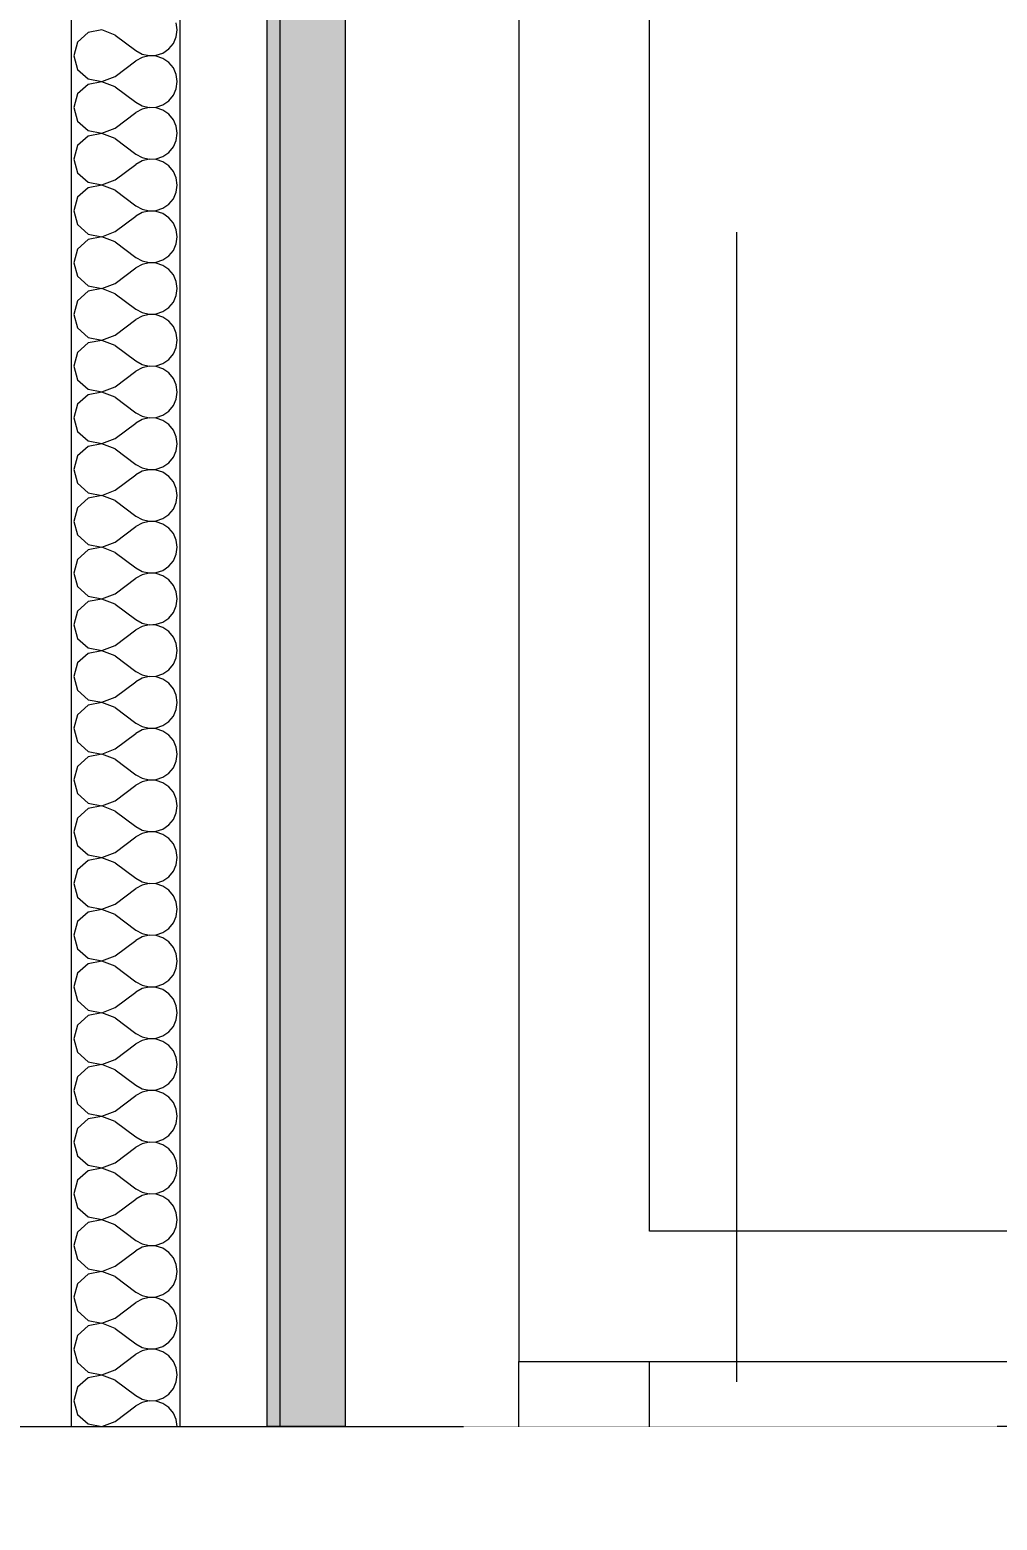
# Model space of a CAD drawing. Header units: millimetres. Extents: x -48147 to 1414029, y -496296 to 18123.
# Drawn here: x 1379545 to 1379767.5, y -482758.3 to -482415.3 of the extents above; entities that cross this region are included whole.
import ezdxf
from ezdxf.enums import TextEntityAlignment as Align

# ---------------------------------------------------------------- set-up
doc = ezdxf.new("R2010")
doc.units = ezdxf.units.MM
doc.header["$MEASUREMENT"] = 0
for name, pattern in [('Dashed', [2822.222233, 1411.111116, -1411.111116]), ('Double Dashed', [546.805537, 264.583325, -105.833328, 70.555556, -105.833328]), ('Wipeout_Contour', [1000, 0, -1000])]:
    doc.linetypes.add(name, pattern=pattern)
for name, color, linetype, lineweight, true_color in [('0_Pen_No__105', 7, 'Continuous', 15, 0xa6a6a6), ('New_A-15-MG_Structural_Grid_Phase_2_Pen_No__222', 7, 'Continuous', 13, 0x65af33), ('New_A-25-M_Wall_Int_Pen_No__107', 7, 'Continuous', 15, 0xa6a6a6), ('New_A-35-M_FFE_Fixed_Pen_No__64', 7, 'Continuous', 20, 0x606060)]:
    doc.layers.add(name, color=color, linetype=linetype, lineweight=lineweight, true_color=true_color)
for name, color, linetype in [('New_A-15-MG_Structural_Grid_Phase_2', 7, 'Continuous'), ('New_A-20-M_Floor_Slab', 7, 'Continuous'), ('New_A-25-M_Wall_Int', 7, 'Continuous'), ('New_A-35-M_FFE_Fixed', 7, 'Continuous'), ('New_A-95-D_1_20', 7, 'Continuous')]:
    doc.layers.add(name, color=color, linetype=linetype)
for name, color, linetype, lineweight in [('New_A-20-M_Floor_Slab_Pen_No__4', 7, 'Continuous', 20), ('New_A-25-M_Wall_Int_Pen_No__1', 7, 'Continuous', 13), ('New_A-95-D_1_20_Pen_No__1', 7, 'Continuous', 13)]:
    doc.layers.add(name, color=color, linetype=linetype, lineweight=lineweight)
doc.styles.add('GENERATED_STYLE_1', font='')
doc.styles.add('GENERATED_STYLE_2', font='')
doc.styles.get('GENERATED_STYLE_1').set_extended_font_data('Arial')
doc.styles.get('GENERATED_STYLE_2').set_extended_font_data('Swis721 BT')
doc.dimstyles.new('GENERATED_STYLE__3', dxfattribs={"dimtxt": 125, "dimasz": 47.5, "dimexe": 0.18, "dimexo": 50, "dimgap": 0.09, "dimtad": 1, "dimdec": 0, "dimzin": 0, "dimdsep": 46, "dimtxsty": 'GENERATED_STYLE_1', "dimblk": 'ARROWHEAD_2', "dimblk1": 'ARROWHEAD_2', "dimblk2": 'ARROWHEAD_2', "dimcen": 0.09, "dimclrd": 7, "dimclre": 7, "dimclrt": 7, "dimadec": 0, "dimazin": 0, "dimtfac": 1, "dimtdec": 4, "dimtmove": 2, "dimatfit": 3, "dimfxl": 1, "dimtolj": 1, "dimtzin": 0, "dimarcsym": 0})
doc.dimstyles.new('GENERATED_STYLE__4', dxfattribs={"dimtxt": 125, "dimasz": 47.5, "dimexe": 0.18, "dimexo": 50, "dimgap": 0.09, "dimtad": 1, "dimdec": 0, "dimzin": 0, "dimdsep": 46, "dimtxsty": 'GENERATED_STYLE_1', "dimblk": 'ARROWHEAD_2', "dimblk1": 'ARROWHEAD_2', "dimblk2": 'ARROWHEAD_2', "dimcen": 0.09, "dimclrd": 7, "dimclre": 7, "dimclrt": 7, "dimadec": 0, "dimazin": 0, "dimtfac": 1, "dimtdec": 4, "dimtmove": 0, "dimatfit": 3, "dimfxl": 1, "dimtolj": 1, "dimtzin": 0, "dimarcsym": 0})

# ---------------------------------------------------------------- blocks, each defined once
blk = doc.blocks.new('Section Elem_17_2', base_point=(1372879, -490836.73))
at = {"color": 254, "linetype": 'Wipeout_Contour', "lineweight": 0, "ltscale": 5819232.408667839}
blk.add_wipeout([(1360553.53, -482736.73), (1360553.53, -482761.73), (1384190.1, -482761.73), (1384190.1, -482736.73)], dxfattribs=at).dxf.layer = 'New_A-20-M_Floor_Slab'
at = {"layer": 'New_A-20-M_Floor_Slab_Pen_No__4', "linetype": 'Continuous'}
for p, q in [((1379579.46, -482736.73), (1379554.46, -482736.73)), ((1384190.1, -482736.73), (1379617.46, -482736.73))]:
    blk.add_line(p, q, dxfattribs=at)
at = {"layer": 'New_A-20-M_Floor_Slab_Pen_No__4', "linetype": 'Continuous', "flags": 128}
blk.add_lwpolyline([(1379617.46, -482736.73), (1379602.46, -482736.73), (1379599.46, -482736.73)], dxfattribs=at)
blk = doc.blocks.new('Section Elem_90_2', base_point=(1372879, -490836.73))
at = {"color": 254, "linetype": 'Wipeout_Contour', "lineweight": 0, "ltscale": 81903552.09486547}
blk.add_wipeout([(1379835.83, -479397.03), (1379617.46, -479397.03), (1379617.46, -482736.73), (1379657.46, -482736.73), (1379657.46, -481686.73), (1384190.1, -481686.73), (1384190.1, -479136.73), (1383784.12, -479136.73), (1383784.12, -479150.03), (1383721.92, -479150.03), (1383714.71, -479153.02), (1383711.72, -479160.23), (1383711.72, -479567.83), (1383714.71, -479575.04), (1383721.92, -479578.03), (1383784.12, -479578.03), (1383784.12, -479591.33), (1383631.22, -479591.33), (1383631.22, -479578.03), (1383693.42, -479578.03), (1383700.64, -479575.04), (1383703.62, -479567.83), (1383703.62, -479160.23), (1383700.64, -479153.02), (1383693.42, -479150.03), (1383631.22, -479150.03), (1383631.22, -479136.73), (1380962.49, -479136.73), (1380962.49, -479147.63), (1380900.04, -479147.63), (1380894.66, -479149.86), (1380892.44, -479155.23), (1380892.44, -479374.23), (1380894.66, -479379.61), (1380900.04, -479381.83), (1380962.49, -479381.83), (1380962.49, -479392.73), (1380816.09, -479392.73), (1380816.09, -479381.83), (1380878.54, -479381.83), (1380883.91, -479379.61), (1380886.14, -479374.23), (1380886.14, -479155.23), (1380883.91, -479149.86), (1380878.54, -479147.63), (1380816.09, -479147.63), (1380816.09, -479136.73), (1379835.83, -479136.73), (1379835.83, -479154.03), (1379725.53, -479154.03), (1379716.55, -479157.75), (1379712.83, -479166.73), (1379712.83, -479367.03), (1379716.55, -479376.01), (1379725.53, -479379.73), (1379835.83, -479379.73)], dxfattribs=at).dxf.layer = 'New_A-25-M_Wall_Int'
at = {"color": 254, "linetype": 'Wipeout_Contour', "lineweight": 0, "ltscale": 5846948.454231385}
blk.add_wipeout([(1379767.46, -482721.73), (1379687.46, -482721.73), (1379687.46, -482736.73), (1379767.46, -482736.73)], dxfattribs=at).dxf.layer = 'New_A-25-M_Wall_Int'
blk = doc.blocks.new('Section Elem_330_2', base_point=(1372879, -490836.73))
at = {"color": 254, "linetype": 'Wipeout_Contour', "lineweight": 0, "ltscale": 5846720.774536569}
blk.add_wipeout([(1379661.86, -482721.73), (1379661.86, -482736.73), (1379672.46, -482736.73), (1379672.46, -482721.73)], dxfattribs=at).dxf.layer = 'New_A-35-M_FFE_Fixed'
at = {"color": 254, "linetype": 'Wipeout_Contour', "lineweight": 0, "ltscale": 5846692.457803551}
blk.add_wipeout([(1379657.46, -482736.73), (1379661.86, -482736.73), (1379661.86, -482721.73), (1379657.46, -482721.73)], dxfattribs=at).dxf.layer = 'New_A-35-M_FFE_Fixed'
at = {"color": 254, "linetype": 'Wipeout_Contour', "lineweight": 0, "ltscale": 5846760.820468071}
blk.add_wipeout([(1379672.46, -482721.73), (1379672.46, -482736.73), (1379683.07, -482736.73), (1379683.07, -482721.73)], dxfattribs=at).dxf.layer = 'New_A-35-M_FFE_Fixed'
at = {"layer": 'New_A-35-M_FFE_Fixed_Pen_No__64', "linetype": 'Continuous'}
blk.add_line((1379657.46, -482736.73), (1379657.46, -482721.73), dxfattribs=at)
at = {"color": 254, "linetype": 'Wipeout_Contour', "lineweight": 0, "ltscale": 5846789.137234453}
blk.add_wipeout([(1379683.07, -482736.73), (1379687.46, -482736.73), (1379687.46, -482721.73), (1379683.07, -482721.73)], dxfattribs=at).dxf.layer = 'New_A-35-M_FFE_Fixed'
at = {"layer": 'New_A-35-M_FFE_Fixed_Pen_No__64', "linetype": 'Continuous'}
blk.add_line((1379687.46, -482736.73), (1379687.46, -482721.73), dxfattribs=at)
blk = doc.blocks.new('Section Elem_334_2', base_point=(1372879, -490836.73))
at = {"layer": 'New_A-35-M_FFE_Fixed_Pen_No__64', "linetype": 'Continuous'}
for p, q in [((1379657.46, -481736.73), (1379657.46, -482721.73)), ((1379657.46, -482721.73), (1380407.46, -482721.73))]:
    blk.add_line(p, q, dxfattribs=at)
at = {"color": 254, "linetype": 'Wipeout_Contour', "lineweight": 0, "ltscale": 5846788.860824312}
blk.add_wipeout([(1379687.46, -482691.73), (1380032.46, -482691.73), (1380032.46, -481766.73), (1379687.46, -481766.73)], dxfattribs=at).dxf.layer = 'New_A-35-M_FFE_Fixed'
at = {"layer": 'New_A-35-M_FFE_Fixed_Pen_No__64', "linetype": 'Continuous'}
for p, q in [((1379687.46, -482691.73), (1379687.46, -481766.73)), ((1380377.46, -482691.73), (1379687.46, -482691.73))]:
    blk.add_line(p, q, dxfattribs=at)
blk = doc.blocks.new('*X406', base_point=(1372879, -490836.73))
at = {"layer": 'New_A-25-M_Wall_Int_Pen_No__107', "linetype": 'Continuous'}
for p, q in [((1379558.35, -482415.93), (1379555.95, -482418.13)), ((1379561.55, -482415.33), (1379558.35, -482415.93)), ((1379564.58, -482416.49), (1379561.55, -482415.33)), ((1379564.58, -482416.49), (1379569.35, -482420.07)), ((1379578.87, -482415.3), (1379578.64, -482413.68)), ((1379578.64, -482416.93), (1379578.87, -482415.3)), ((1379555.95, -482418.13), (1379555.06, -482421.26)), ((1379569.35, -482420.07), (1379570.78, -482420.86)), ((1379575.58, -482420.63), (1379576.93, -482419.7)), ((1379576.93, -482419.7), (1379577.98, -482418.43)), ((1379577.98, -482418.43), (1379578.64, -482416.93)), ((1379555.06, -482421.26), (1379555.95, -482424.39)), ((1379564.58, -482426.02), (1379569.35, -482422.45)), ((1379570.78, -482421.65), (1379569.35, -482422.45)), ((1379570.78, -482420.86), (1379572.38, -482421.23)), ((1379572.38, -482421.28), (1379570.78, -482421.65)), ((1379572.38, -482421.23), (1379574.02, -482421.15)), ((1379574.02, -482421.36), (1379572.38, -482421.28)), ((1379574.02, -482421.15), (1379575.58, -482420.63)), ((1379575.58, -482421.88), (1379574.02, -482421.36)), ((1379576.93, -482422.81), (1379575.58, -482421.88)), ((1379577.98, -482424.08), (1379576.93, -482422.81)), ((1379555.95, -482424.39), (1379558.35, -482426.58)), ((1379558.35, -482426.58), (1379561.55, -482427.18)), ((1379561.55, -482427.18), (1379564.58, -482426.02)), ((1379578.64, -482425.58), (1379577.98, -482424.08)), ((1379578.87, -482427.21), (1379578.64, -482425.58)), ((1379555.95, -482430.03), (1379555.06, -482433.16)), ((1379558.35, -482427.84), (1379555.95, -482430.03)), ((1379561.55, -482427.23), (1379558.35, -482427.84)), ((1379564.58, -482428.4), (1379561.55, -482427.23)), ((1379564.58, -482428.4), (1379569.35, -482431.97)), ((1379576.93, -482431.6), (1379577.98, -482430.34)), ((1379577.98, -482430.34), (1379578.64, -482428.84)), ((1379578.64, -482428.84), (1379578.87, -482427.21)), ((1379555.06, -482433.16), (1379555.95, -482436.29)), ((1379569.35, -482431.97), (1379570.78, -482432.77)), ((1379570.78, -482433.56), (1379569.35, -482434.35)), ((1379570.78, -482432.77), (1379572.38, -482433.14)), ((1379572.38, -482433.19), (1379570.78, -482433.56)), ((1379572.38, -482433.14), (1379574.02, -482433.06)), ((1379574.02, -482433.26), (1379572.38, -482433.19)), ((1379574.02, -482433.06), (1379575.58, -482432.53)), ((1379575.58, -482433.79), (1379574.02, -482433.26)), ((1379575.58, -482432.53), (1379576.93, -482431.6)), ((1379576.93, -482434.72), (1379575.58, -482433.79)), ((1379555.95, -482436.29), (1379558.35, -482438.48)), ((1379564.58, -482437.92), (1379569.35, -482434.35)), ((1379577.98, -482435.98), (1379576.93, -482434.72)), ((1379578.64, -482437.49), (1379577.98, -482435.98)), ((1379558.35, -482439.74), (1379555.95, -482441.94)), ((1379558.35, -482438.48), (1379561.55, -482439.09)), ((1379561.55, -482439.14), (1379558.35, -482439.74)), ((1379561.55, -482439.09), (1379564.58, -482437.92)), ((1379564.58, -482440.3), (1379561.55, -482439.14)), ((1379564.58, -482440.3), (1379569.35, -482443.88)), ((1379577.98, -482442.24), (1379578.64, -482440.74)), ((1379578.87, -482439.11), (1379578.64, -482437.49)), ((1379578.64, -482440.74), (1379578.87, -482439.11)), ((1379555.95, -482441.94), (1379555.06, -482445.07)), ((1379569.35, -482443.88), (1379570.78, -482444.67)), ((1379575.58, -482444.44), (1379576.93, -482443.51)), ((1379576.93, -482443.51), (1379577.98, -482442.24)), ((1379555.06, -482445.07), (1379555.95, -482448.2)), ((1379564.58, -482449.83), (1379569.35, -482446.26)), ((1379570.78, -482445.46), (1379569.35, -482446.26)), ((1379570.78, -482444.67), (1379572.38, -482445.04)), ((1379572.38, -482445.09), (1379570.78, -482445.46)), ((1379572.38, -482445.04), (1379574.02, -482444.96)), ((1379574.02, -482445.17), (1379572.38, -482445.09)), ((1379574.02, -482444.96), (1379575.58, -482444.44)), ((1379575.58, -482445.69), (1379574.02, -482445.17)), ((1379576.93, -482446.62), (1379575.58, -482445.69)), ((1379577.98, -482447.89), (1379576.93, -482446.62)), ((1379555.95, -482448.2), (1379558.35, -482450.39)), ((1379558.35, -482450.39), (1379561.55, -482450.99)), ((1379561.55, -482451.04), (1379558.35, -482451.65)), ((1379561.55, -482450.99), (1379564.58, -482449.83)), ((1379564.58, -482452.21), (1379561.55, -482451.04)), ((1379578.64, -482449.39), (1379577.98, -482447.89)), ((1379578.87, -482451.02), (1379578.64, -482449.39)), ((1379578.64, -482452.64), (1379578.87, -482451.02)), ((1379555.95, -482453.84), (1379555.06, -482456.97)), ((1379558.35, -482451.65), (1379555.95, -482453.84)), ((1379564.58, -482452.21), (1379569.35, -482455.78)), ((1379576.93, -482455.41), (1379577.98, -482454.15)), ((1379577.98, -482454.15), (1379578.64, -482452.64)), ((1379555.06, -482456.97), (1379555.95, -482460.1)), ((1379569.35, -482455.78), (1379570.78, -482456.57)), ((1379570.78, -482457.37), (1379569.35, -482458.16)), ((1379570.78, -482456.57), (1379572.38, -482456.95)), ((1379572.38, -482456.99), (1379570.78, -482457.37)), ((1379572.38, -482456.95), (1379574.02, -482456.87)), ((1379574.02, -482457.07), (1379572.38, -482456.99)), ((1379574.02, -482456.87), (1379575.58, -482456.34)), ((1379575.58, -482457.6), (1379574.02, -482457.07)), ((1379575.58, -482456.34), (1379576.93, -482455.41)), ((1379576.93, -482458.53), (1379575.58, -482457.6)), ((1379555.95, -482460.1), (1379558.35, -482462.29)), ((1379564.58, -482461.73), (1379569.35, -482458.16)), ((1379577.98, -482459.79), (1379576.93, -482458.53)), ((1379578.64, -482461.3), (1379577.98, -482459.79)), ((1379578.87, -482462.92), (1379578.64, -482461.3)), ((1379558.35, -482463.55), (1379555.95, -482465.75)), ((1379558.35, -482462.29), (1379561.55, -482462.9)), ((1379561.55, -482462.95), (1379558.35, -482463.55)), ((1379561.55, -482462.9), (1379564.58, -482461.73)), ((1379564.58, -482464.11), (1379561.55, -482462.95)), ((1379564.58, -482464.11), (1379569.35, -482467.68)), ((1379577.98, -482466.05), (1379578.64, -482464.55)), ((1379578.64, -482464.55), (1379578.87, -482462.92)), ((1379555.95, -482465.75), (1379555.06, -482468.88)), ((1379569.35, -482467.68), (1379570.78, -482468.48)), ((1379575.58, -482468.25), (1379576.93, -482467.32)), ((1379576.93, -482467.32), (1379577.98, -482466.05)), ((1379555.06, -482468.88), (1379555.95, -482472)), ((1379564.58, -482473.64), (1379569.35, -482470.07)), ((1379570.78, -482469.27), (1379569.35, -482470.07)), ((1379570.78, -482468.48), (1379572.38, -482468.85)), ((1379572.38, -482468.9), (1379570.78, -482469.27)), ((1379572.38, -482468.85), (1379574.02, -482468.77)), ((1379574.02, -482468.98), (1379572.38, -482468.9)), ((1379574.02, -482468.77), (1379575.58, -482468.25)), ((1379575.58, -482469.5), (1379574.02, -482468.98)), ((1379576.93, -482470.43), (1379575.58, -482469.5)), ((1379577.98, -482471.7), (1379576.93, -482470.43)), ((1379555.95, -482472), (1379558.35, -482474.2)), ((1379558.35, -482474.2), (1379561.55, -482474.8)), ((1379561.55, -482474.85), (1379558.35, -482475.46)), ((1379561.55, -482474.8), (1379564.58, -482473.64)), ((1379564.58, -482476.02), (1379561.55, -482474.85)), ((1379578.64, -482473.2), (1379577.98, -482471.7)), ((1379578.87, -482474.83), (1379578.64, -482473.2)), ((1379578.64, -482476.45), (1379578.87, -482474.83)), ((1379555.95, -482477.65), (1379555.06, -482480.78)), ((1379558.35, -482475.46), (1379555.95, -482477.65)), ((1379564.58, -482476.02), (1379569.35, -482479.59)), ((1379576.93, -482479.22), (1379577.98, -482477.96)), ((1379577.98, -482477.96), (1379578.64, -482476.45)), ((1379555.06, -482480.78), (1379555.95, -482483.91)), ((1379569.35, -482479.59), (1379570.78, -482480.38)), ((1379570.78, -482481.18), (1379569.35, -482481.97)), ((1379570.78, -482480.38), (1379572.38, -482480.76)), ((1379572.38, -482480.8), (1379570.78, -482481.18)), ((1379572.38, -482480.76), (1379574.02, -482480.68)), ((1379574.02, -482480.88), (1379572.38, -482480.8)), ((1379574.02, -482480.68), (1379575.58, -482480.15)), ((1379575.58, -482481.41), (1379574.02, -482480.88)), ((1379575.58, -482480.15), (1379576.93, -482479.22)), ((1379576.93, -482482.34), (1379575.58, -482481.41)), ((1379555.95, -482483.91), (1379558.35, -482486.1)), ((1379564.58, -482485.54), (1379569.35, -482481.97)), ((1379577.98, -482483.6), (1379576.93, -482482.34)), ((1379578.64, -482485.11), (1379577.98, -482483.6)), ((1379578.87, -482486.73), (1379578.64, -482485.11)), ((1379558.35, -482487.36), (1379555.95, -482489.56)), ((1379558.35, -482486.1), (1379561.55, -482486.71)), ((1379561.55, -482486.76), (1379558.35, -482487.36)), ((1379561.55, -482486.71), (1379564.58, -482485.54)), ((1379564.58, -482487.92), (1379561.55, -482486.76)), ((1379564.58, -482487.92), (1379569.35, -482491.49)), ((1379577.98, -482489.86), (1379578.64, -482488.36)), ((1379578.64, -482488.36), (1379578.87, -482486.73)), ((1379555.95, -482489.56), (1379555.06, -482492.68)), ((1379569.35, -482491.49), (1379570.78, -482492.29)), ((1379574.02, -482492.58), (1379575.58, -482492.06)), ((1379575.58, -482492.06), (1379576.93, -482491.13)), ((1379576.93, -482491.13), (1379577.98, -482489.86)), ((1379555.06, -482492.68), (1379555.95, -482495.81)), ((1379564.58, -482497.45), (1379569.35, -482493.88)), ((1379570.78, -482493.08), (1379569.35, -482493.88)), ((1379570.78, -482492.29), (1379572.38, -482492.66)), ((1379572.38, -482492.71), (1379570.78, -482493.08)), ((1379572.38, -482492.66), (1379574.02, -482492.58)), ((1379574.02, -482492.79), (1379572.38, -482492.71)), ((1379575.58, -482493.31), (1379574.02, -482492.79)), ((1379576.93, -482494.24), (1379575.58, -482493.31)), ((1379577.98, -482495.51), (1379576.93, -482494.24)), ((1379578.64, -482497.01), (1379577.98, -482495.51)), ((1379555.95, -482495.81), (1379558.35, -482498.01)), ((1379558.35, -482498.01), (1379561.55, -482498.61)), ((1379561.55, -482498.66), (1379558.35, -482499.27)), ((1379561.55, -482498.61), (1379564.58, -482497.45)), ((1379564.58, -482499.83), (1379561.55, -482498.66)), ((1379578.87, -482498.64), (1379578.64, -482497.01)), ((1379578.64, -482500.26), (1379578.87, -482498.64)), ((1379555.95, -482501.46), (1379555.06, -482504.59)), ((1379558.35, -482499.27), (1379555.95, -482501.46)), ((1379564.58, -482499.83), (1379569.35, -482503.4)), ((1379576.93, -482503.03), (1379577.98, -482501.77)), ((1379577.98, -482501.77), (1379578.64, -482500.26)), ((1379555.06, -482504.59), (1379555.95, -482507.72)), ((1379564.58, -482509.35), (1379569.35, -482505.78)), ((1379569.35, -482503.4), (1379570.78, -482504.19)), ((1379570.78, -482504.99), (1379569.35, -482505.78)), ((1379570.78, -482504.19), (1379572.38, -482504.57)), ((1379572.38, -482504.61), (1379570.78, -482504.99)), ((1379572.38, -482504.57), (1379574.02, -482504.49)), ((1379574.02, -482504.69), (1379572.38, -482504.61)), ((1379574.02, -482504.49), (1379575.58, -482503.96)), ((1379575.58, -482505.22), (1379574.02, -482504.69)), ((1379575.58, -482503.96), (1379576.93, -482503.03)), ((1379576.93, -482506.15), (1379575.58, -482505.22)), ((1379555.95, -482507.72), (1379558.35, -482509.91)), ((1379561.55, -482510.52), (1379564.58, -482509.35)), ((1379577.98, -482507.41), (1379576.93, -482506.15)), ((1379578.64, -482508.92), (1379577.98, -482507.41)), ((1379578.87, -482510.54), (1379578.64, -482508.92)), ((1379558.35, -482511.17), (1379555.95, -482513.36)), ((1379558.35, -482509.91), (1379561.55, -482510.52)), ((1379561.55, -482510.57), (1379558.35, -482511.17)), ((1379564.58, -482511.73), (1379561.55, -482510.57)), ((1379564.58, -482511.73), (1379569.35, -482515.3)), ((1379577.98, -482513.67), (1379578.64, -482512.17)), ((1379578.64, -482512.17), (1379578.87, -482510.54)), ((1379555.95, -482513.36), (1379555.06, -482516.49)), ((1379569.35, -482515.3), (1379570.78, -482516.1)), ((1379570.78, -482516.1), (1379572.38, -482516.47)), ((1379574.02, -482516.39), (1379575.58, -482515.87)), ((1379575.58, -482515.87), (1379576.93, -482514.94)), ((1379576.93, -482514.94), (1379577.98, -482513.67)), ((1379555.06, -482516.49), (1379555.95, -482519.62)), ((1379555.95, -482519.62), (1379558.35, -482521.82)), ((1379564.58, -482521.26), (1379569.35, -482517.68)), ((1379570.78, -482516.89), (1379569.35, -482517.68)), ((1379572.38, -482516.52), (1379570.78, -482516.89)), ((1379572.38, -482516.47), (1379574.02, -482516.39)), ((1379574.02, -482516.6), (1379572.38, -482516.52)), ((1379575.58, -482517.12), (1379574.02, -482516.6)), ((1379576.93, -482518.05), (1379575.58, -482517.12)), ((1379577.98, -482519.32), (1379576.93, -482518.05)), ((1379578.64, -482520.82), (1379577.98, -482519.32)), ((1379558.35, -482523.08), (1379555.95, -482525.27)), ((1379558.35, -482521.82), (1379561.55, -482522.42)), ((1379561.55, -482522.47), (1379558.35, -482523.08)), ((1379561.55, -482522.42), (1379564.58, -482521.26)), ((1379564.58, -482523.64), (1379561.55, -482522.47)), ((1379578.87, -482522.45), (1379578.64, -482520.82)), ((1379578.64, -482524.07), (1379578.87, -482522.45)), ((1379555.95, -482525.27), (1379555.06, -482528.4)), ((1379564.58, -482523.64), (1379569.35, -482527.21)), ((1379576.93, -482526.84), (1379577.98, -482525.58)), ((1379577.98, -482525.58), (1379578.64, -482524.07)), ((1379555.06, -482528.4), (1379555.95, -482531.53)), ((1379564.58, -482533.16), (1379569.35, -482529.59)), ((1379569.35, -482527.21), (1379570.78, -482528)), ((1379570.78, -482528.79), (1379569.35, -482529.59)), ((1379570.78, -482528), (1379572.38, -482528.38)), ((1379572.38, -482528.42), (1379570.78, -482528.79)), ((1379572.38, -482528.38), (1379574.02, -482528.3)), ((1379574.02, -482528.5), (1379572.38, -482528.42)), ((1379574.02, -482528.3), (1379575.58, -482527.77)), ((1379575.58, -482529.03), (1379574.02, -482528.5)), ((1379575.58, -482527.77), (1379576.93, -482526.84)), ((1379576.93, -482529.96), (1379575.58, -482529.03)), ((1379555.95, -482531.53), (1379558.35, -482533.72)), ((1379561.55, -482534.33), (1379564.58, -482533.16)), ((1379577.98, -482531.22), (1379576.93, -482529.96)), ((1379578.64, -482532.72), (1379577.98, -482531.22)), ((1379578.87, -482534.35), (1379578.64, -482532.72)), ((1379558.35, -482534.98), (1379555.95, -482537.17)), ((1379558.35, -482533.72), (1379561.55, -482534.33)), ((1379561.55, -482534.38), (1379558.35, -482534.98)), ((1379564.58, -482535.54), (1379561.55, -482534.38)), ((1379564.58, -482535.54), (1379569.35, -482539.11)), ((1379577.98, -482537.48), (1379578.64, -482535.98)), ((1379578.64, -482535.98), (1379578.87, -482534.35)), ((1379555.95, -482537.17), (1379555.06, -482540.3)), ((1379569.35, -482539.11), (1379570.78, -482539.91)), ((1379570.78, -482539.91), (1379572.38, -482540.28)), ((1379572.38, -482540.28), (1379574.02, -482540.2)), ((1379574.02, -482540.2), (1379575.58, -482539.68)), ((1379575.58, -482539.68), (1379576.93, -482538.75)), ((1379576.93, -482538.75), (1379577.98, -482537.48)), ((1379555.06, -482540.3), (1379555.95, -482543.43)), ((1379555.95, -482543.43), (1379558.35, -482545.63)), ((1379564.58, -482545.07), (1379569.35, -482541.49)), ((1379570.78, -482540.7), (1379569.35, -482541.49)), ((1379572.38, -482540.33), (1379570.78, -482540.7)), ((1379574.02, -482540.41), (1379572.38, -482540.33)), ((1379575.58, -482540.93), (1379574.02, -482540.41)), ((1379576.93, -482541.86), (1379575.58, -482540.93)), ((1379577.98, -482543.13), (1379576.93, -482541.86)), ((1379578.64, -482544.63), (1379577.98, -482543.13)), ((1379558.35, -482546.88), (1379555.95, -482549.08)), ((1379558.35, -482545.63), (1379561.55, -482546.23)), ((1379561.55, -482546.28), (1379558.35, -482546.88)), ((1379561.55, -482546.23), (1379564.58, -482545.07)), ((1379564.58, -482547.45), (1379561.55, -482546.28)), ((1379578.87, -482546.26), (1379578.64, -482544.63)), ((1379578.64, -482547.88), (1379578.87, -482546.26)), ((1379555.95, -482549.08), (1379555.06, -482552.21)), ((1379564.58, -482547.45), (1379569.35, -482551.02)), ((1379576.93, -482550.65), (1379577.98, -482549.39)), ((1379577.98, -482549.39), (1379578.64, -482547.88)), ((1379555.06, -482552.21), (1379555.95, -482555.34)), ((1379564.58, -482556.97), (1379569.35, -482553.4)), ((1379569.35, -482551.02), (1379570.78, -482551.81)), ((1379570.78, -482552.6), (1379569.35, -482553.4)), ((1379570.78, -482551.81), (1379572.38, -482552.18)), ((1379572.38, -482552.23), (1379570.78, -482552.6)), ((1379572.38, -482552.18), (1379574.02, -482552.1)), ((1379574.02, -482552.31), (1379572.38, -482552.23)), ((1379574.02, -482552.1), (1379575.58, -482551.58)), ((1379575.58, -482552.84), (1379574.02, -482552.31)), ((1379575.58, -482551.58), (1379576.93, -482550.65)), ((1379576.93, -482553.77), (1379575.58, -482552.84)), ((1379577.98, -482555.03), (1379576.93, -482553.77)), ((1379555.95, -482555.34), (1379558.35, -482557.53)), ((1379561.55, -482558.14), (1379564.58, -482556.97)), ((1379578.64, -482556.53), (1379577.98, -482555.03)), ((1379578.87, -482558.16), (1379578.64, -482556.53)), ((1379558.35, -482558.79), (1379555.95, -482560.98)), ((1379558.35, -482557.53), (1379561.55, -482558.14)), ((1379561.55, -482558.19), (1379558.35, -482558.79)), ((1379564.58, -482559.35), (1379561.55, -482558.19)), ((1379564.58, -482559.35), (1379569.35, -482562.92)), ((1379577.98, -482561.29), (1379578.64, -482559.79)), ((1379578.64, -482559.79), (1379578.87, -482558.16)), ((1379555.95, -482560.98), (1379555.06, -482564.11)), ((1379555.06, -482564.11), (1379555.95, -482567.24)), ((1379569.35, -482562.92), (1379570.78, -482563.72)), ((1379570.78, -482563.72), (1379572.38, -482564.09)), ((1379572.38, -482564.14), (1379570.78, -482564.51)), ((1379572.38, -482564.09), (1379574.02, -482564.01)), ((1379574.02, -482564.22), (1379572.38, -482564.14)), ((1379574.02, -482564.01), (1379575.58, -482563.48)), ((1379575.58, -482564.74), (1379574.02, -482564.22)), ((1379575.58, -482563.48), (1379576.93, -482562.55)), ((1379576.93, -482562.55), (1379577.98, -482561.29)), ((1379555.95, -482567.24), (1379558.35, -482569.44)), ((1379564.58, -482568.88), (1379569.35, -482565.3)), ((1379570.78, -482564.51), (1379569.35, -482565.3)), ((1379576.93, -482565.67), (1379575.58, -482564.74)), ((1379577.98, -482566.94), (1379576.93, -482565.67)), ((1379578.64, -482568.44), (1379577.98, -482566.94)), ((1379558.35, -482570.69), (1379555.95, -482572.89)), ((1379558.35, -482569.44), (1379561.55, -482570.04)), ((1379561.55, -482570.09), (1379558.35, -482570.69)), ((1379561.55, -482570.04), (1379564.58, -482568.88)), ((1379564.58, -482571.26), (1379561.55, -482570.09)), ((1379578.87, -482570.07), (1379578.64, -482568.44)), ((1379578.64, -482571.69), (1379578.87, -482570.07)), ((1379555.95, -482572.89), (1379555.06, -482576.02)), ((1379564.58, -482571.26), (1379569.35, -482574.83)), ((1379575.58, -482575.39), (1379576.93, -482574.46)), ((1379576.93, -482574.46), (1379577.98, -482573.2)), ((1379577.98, -482573.2), (1379578.64, -482571.69)), ((1379555.06, -482576.02), (1379555.95, -482579.15)), ((1379564.58, -482580.78), (1379569.35, -482577.21)), ((1379569.35, -482574.83), (1379570.78, -482575.62)), ((1379570.78, -482576.41), (1379569.35, -482577.21)), ((1379570.78, -482575.62), (1379572.38, -482575.99)), ((1379572.38, -482576.04), (1379570.78, -482576.41)), ((1379572.38, -482575.99), (1379574.02, -482575.91)), ((1379574.02, -482576.12), (1379572.38, -482576.04)), ((1379574.02, -482575.91), (1379575.58, -482575.39)), ((1379575.58, -482576.65), (1379574.02, -482576.12)), ((1379576.93, -482577.58), (1379575.58, -482576.65)), ((1379577.98, -482578.84), (1379576.93, -482577.58)), ((1379555.95, -482579.15), (1379558.35, -482581.34)), ((1379558.35, -482581.34), (1379561.55, -482581.95)), ((1379561.55, -482581.95), (1379564.58, -482580.78)), ((1379578.64, -482580.34), (1379577.98, -482578.84)), ((1379578.87, -482581.97), (1379578.64, -482580.34)), ((1379555.95, -482584.79), (1379555.06, -482587.92)), ((1379558.35, -482582.6), (1379555.95, -482584.79)), ((1379561.55, -482581.99), (1379558.35, -482582.6)), ((1379564.58, -482583.16), (1379561.55, -482581.99)), ((1379564.58, -482583.16), (1379569.35, -482586.73)), ((1379577.98, -482585.1), (1379578.64, -482583.6)), ((1379578.64, -482583.6), (1379578.87, -482581.97)), ((1379555.06, -482587.92), (1379555.95, -482591.05)), ((1379569.35, -482586.73), (1379570.78, -482587.53)), ((1379570.78, -482587.53), (1379572.38, -482587.9)), ((1379572.38, -482587.95), (1379570.78, -482588.32)), ((1379572.38, -482587.9), (1379574.02, -482587.82)), ((1379574.02, -482588.03), (1379572.38, -482587.95)), ((1379574.02, -482587.82), (1379575.58, -482587.29)), ((1379575.58, -482588.55), (1379574.02, -482588.03)), ((1379575.58, -482587.29), (1379576.93, -482586.36)), ((1379576.93, -482586.36), (1379577.98, -482585.1)), ((1379555.95, -482591.05), (1379558.35, -482593.25)), ((1379564.58, -482592.68), (1379569.35, -482589.11)), ((1379570.78, -482588.32), (1379569.35, -482589.11)), ((1379576.93, -482589.48), (1379575.58, -482588.55)), ((1379577.98, -482590.75), (1379576.93, -482589.48)), ((1379578.64, -482592.25), (1379577.98, -482590.75)), ((1379558.35, -482594.5), (1379555.95, -482596.7)), ((1379558.35, -482593.25), (1379561.55, -482593.85)), ((1379561.55, -482593.9), (1379558.35, -482594.5)), ((1379561.55, -482593.85), (1379564.58, -482592.68)), ((1379564.58, -482595.07), (1379561.55, -482593.9)), ((1379564.58, -482595.07), (1379569.35, -482598.64)), ((1379578.87, -482593.88), (1379578.64, -482592.25)), ((1379578.64, -482595.5), (1379578.87, -482593.88)), ((1379555.95, -482596.7), (1379555.06, -482599.83)), ((1379575.58, -482599.2), (1379576.93, -482598.27)), ((1379576.93, -482598.27), (1379577.98, -482597)), ((1379577.98, -482597), (1379578.64, -482595.5)), ((1379555.06, -482599.83), (1379555.95, -482602.96)), ((1379564.58, -482604.59), (1379569.35, -482601.02)), ((1379569.35, -482598.64), (1379570.78, -482599.43)), ((1379570.78, -482600.22), (1379569.35, -482601.02)), ((1379570.78, -482599.43), (1379572.38, -482599.8)), ((1379572.38, -482599.85), (1379570.78, -482600.22)), ((1379572.38, -482599.8), (1379574.02, -482599.72)), ((1379574.02, -482599.93), (1379572.38, -482599.85)), ((1379574.02, -482599.72), (1379575.58, -482599.2)), ((1379575.58, -482600.46), (1379574.02, -482599.93)), ((1379576.93, -482601.39), (1379575.58, -482600.46)), ((1379577.98, -482602.65), (1379576.93, -482601.39)), ((1379555.95, -482602.96), (1379558.35, -482605.15)), ((1379558.35, -482605.15), (1379561.55, -482605.76)), ((1379561.55, -482605.76), (1379564.58, -482604.59)), ((1379578.64, -482604.15), (1379577.98, -482602.65)), ((1379578.87, -482605.78), (1379578.64, -482604.15)), ((1379555.95, -482608.6), (1379555.06, -482611.73)), ((1379558.35, -482606.41), (1379555.95, -482608.6)), ((1379561.55, -482605.8), (1379558.35, -482606.41)), ((1379564.58, -482606.97), (1379561.55, -482605.8)), ((1379564.58, -482606.97), (1379569.35, -482610.54)), ((1379577.98, -482608.91), (1379578.64, -482607.41)), ((1379578.64, -482607.41), (1379578.87, -482605.78)), ((1379555.06, -482611.73), (1379555.95, -482614.86)), ((1379569.35, -482610.54), (1379570.78, -482611.34)), ((1379570.78, -482612.13), (1379569.35, -482612.92)), ((1379570.78, -482611.34), (1379572.38, -482611.71)), ((1379572.38, -482611.76), (1379570.78, -482612.13)), ((1379572.38, -482611.71), (1379574.02, -482611.63)), ((1379574.02, -482611.84), (1379572.38, -482611.76)), ((1379574.02, -482611.63), (1379575.58, -482611.1)), ((1379575.58, -482612.36), (1379574.02, -482611.84)), ((1379575.58, -482611.1), (1379576.93, -482610.17)), ((1379576.93, -482610.17), (1379577.98, -482608.91)), ((1379555.95, -482614.86), (1379558.35, -482617.06)), ((1379564.58, -482616.49), (1379569.35, -482612.92)), ((1379576.93, -482613.29), (1379575.58, -482612.36)), ((1379577.98, -482614.56), (1379576.93, -482613.29)), ((1379578.64, -482616.06), (1379577.98, -482614.56)), ((1379558.35, -482618.31), (1379555.95, -482620.51)), ((1379558.35, -482617.06), (1379561.55, -482617.66)), ((1379561.55, -482617.71), (1379558.35, -482618.31)), ((1379561.55, -482617.66), (1379564.58, -482616.49)), ((1379564.58, -482618.88), (1379561.55, -482617.71)), ((1379564.58, -482618.88), (1379569.35, -482622.45)), ((1379578.87, -482617.68), (1379578.64, -482616.06)), ((1379578.64, -482619.31), (1379578.87, -482617.68)), ((1379555.95, -482620.51), (1379555.06, -482623.64)), ((1379569.35, -482622.45), (1379570.78, -482623.24)), ((1379575.58, -482623.01), (1379576.93, -482622.08)), ((1379576.93, -482622.08), (1379577.98, -482620.81)), ((1379577.98, -482620.81), (1379578.64, -482619.31)), ((1379555.06, -482623.64), (1379555.95, -482626.77)), ((1379564.58, -482628.4), (1379569.35, -482624.83)), ((1379570.78, -482624.03), (1379569.35, -482624.83)), ((1379570.78, -482623.24), (1379572.38, -482623.61)), ((1379572.38, -482623.66), (1379570.78, -482624.03)), ((1379572.38, -482623.61), (1379574.02, -482623.53)), ((1379574.02, -482623.74), (1379572.38, -482623.66)), ((1379574.02, -482623.53), (1379575.58, -482623.01)), ((1379575.58, -482624.27), (1379574.02, -482623.74)), ((1379576.93, -482625.2), (1379575.58, -482624.27)), ((1379577.98, -482626.46), (1379576.93, -482625.2)), ((1379555.95, -482626.77), (1379558.35, -482628.96)), ((1379558.35, -482628.96), (1379561.55, -482629.57)), ((1379561.55, -482629.57), (1379564.58, -482628.4)), ((1379578.64, -482627.96), (1379577.98, -482626.46)), ((1379578.87, -482629.59), (1379578.64, -482627.96)), ((1379555.95, -482632.41), (1379555.06, -482635.54)), ((1379558.35, -482630.22), (1379555.95, -482632.41)), ((1379561.55, -482629.61), (1379558.35, -482630.22)), ((1379564.58, -482630.78), (1379561.55, -482629.61)), ((1379564.58, -482630.78), (1379569.35, -482634.35)), ((1379576.93, -482633.98), (1379577.98, -482632.72)), ((1379577.98, -482632.72), (1379578.64, -482631.22)), ((1379578.64, -482631.22), (1379578.87, -482629.59)), ((1379555.06, -482635.54), (1379555.95, -482638.67)), ((1379569.35, -482634.35), (1379570.78, -482635.15)), ((1379570.78, -482635.94), (1379569.35, -482636.73)), ((1379570.78, -482635.15), (1379572.38, -482635.52)), ((1379572.38, -482635.57), (1379570.78, -482635.94)), ((1379572.38, -482635.52), (1379574.02, -482635.44)), ((1379574.02, -482635.65), (1379572.38, -482635.57)), ((1379574.02, -482635.44), (1379575.58, -482634.91)), ((1379575.58, -482636.17), (1379574.02, -482635.65)), ((1379575.58, -482634.91), (1379576.93, -482633.98)), ((1379576.93, -482637.1), (1379575.58, -482636.17)), ((1379555.95, -482638.67), (1379558.35, -482640.87)), ((1379564.58, -482640.3), (1379569.35, -482636.73)), ((1379577.98, -482638.36), (1379576.93, -482637.1)), ((1379578.64, -482639.87), (1379577.98, -482638.36)), ((1379558.35, -482642.12), (1379555.95, -482644.32)), ((1379558.35, -482640.87), (1379561.55, -482641.47)), ((1379561.55, -482641.52), (1379558.35, -482642.12)), ((1379561.55, -482641.47), (1379564.58, -482640.3)), ((1379564.58, -482642.68), (1379561.55, -482641.52)), ((1379564.58, -482642.68), (1379569.35, -482646.26)), ((1379577.98, -482644.62), (1379578.64, -482643.12)), ((1379578.87, -482641.49), (1379578.64, -482639.87)), ((1379578.64, -482643.12), (1379578.87, -482641.49)), ((1379555.95, -482644.32), (1379555.06, -482647.45)), ((1379569.35, -482646.26), (1379570.78, -482647.05)), ((1379575.58, -482646.82), (1379576.93, -482645.89)), ((1379576.93, -482645.89), (1379577.98, -482644.62)), ((1379555.06, -482647.45), (1379555.95, -482650.58)), ((1379564.58, -482652.21), (1379569.35, -482648.64)), ((1379570.78, -482647.84), (1379569.35, -482648.64)), ((1379570.78, -482647.05), (1379572.38, -482647.42)), ((1379572.38, -482647.47), (1379570.78, -482647.84)), ((1379572.38, -482647.42), (1379574.02, -482647.34)), ((1379574.02, -482647.55), (1379572.38, -482647.47)), ((1379574.02, -482647.34), (1379575.58, -482646.82)), ((1379575.58, -482648.08), (1379574.02, -482647.55)), ((1379576.93, -482649.01), (1379575.58, -482648.08)), ((1379577.98, -482650.27), (1379576.93, -482649.01)), ((1379555.95, -482650.58), (1379558.35, -482652.77)), ((1379558.35, -482652.77), (1379561.55, -482653.38)), ((1379561.55, -482653.38), (1379564.58, -482652.21)), ((1379578.64, -482651.77), (1379577.98, -482650.27)), ((1379578.87, -482653.4), (1379578.64, -482651.77)), ((1379578.64, -482655.03), (1379578.87, -482653.4)), ((1379555.95, -482656.22), (1379555.06, -482659.35)), ((1379558.35, -482654.03), (1379555.95, -482656.22)), ((1379561.55, -482653.42), (1379558.35, -482654.03)), ((1379564.58, -482654.59), (1379561.55, -482653.42)), ((1379564.58, -482654.59), (1379569.35, -482658.16)), ((1379576.93, -482657.79), (1379577.98, -482656.53)), ((1379577.98, -482656.53), (1379578.64, -482655.03)), ((1379555.06, -482659.35), (1379555.95, -482662.48)), ((1379569.35, -482658.16), (1379570.78, -482658.96)), ((1379570.78, -482659.75), (1379569.35, -482660.54)), ((1379570.78, -482658.96), (1379572.38, -482659.33)), ((1379572.38, -482659.38), (1379570.78, -482659.75)), ((1379572.38, -482659.33), (1379574.02, -482659.25)), ((1379574.02, -482659.46), (1379572.38, -482659.38)), ((1379574.02, -482659.25), (1379575.58, -482658.72)), ((1379575.58, -482659.98), (1379574.02, -482659.46)), ((1379575.58, -482658.72), (1379576.93, -482657.79)), ((1379576.93, -482660.91), (1379575.58, -482659.98)), ((1379555.95, -482662.48), (1379558.35, -482664.68)), ((1379564.58, -482664.11), (1379569.35, -482660.54)), ((1379577.98, -482662.17), (1379576.93, -482660.91)), ((1379578.64, -482663.68), (1379577.98, -482662.17)), ((1379578.87, -482665.3), (1379578.64, -482663.68)), ((1379558.35, -482665.93), (1379555.95, -482668.13)), ((1379558.35, -482664.68), (1379561.55, -482665.28)), ((1379561.55, -482665.33), (1379558.35, -482665.93)), ((1379561.55, -482665.28), (1379564.58, -482664.11)), ((1379564.58, -482666.49), (1379561.55, -482665.33)), ((1379564.58, -482666.49), (1379569.35, -482670.07)), ((1379577.98, -482668.43), (1379578.64, -482666.93)), ((1379578.64, -482666.93), (1379578.87, -482665.3)), ((1379555.95, -482668.13), (1379555.06, -482671.26)), ((1379569.35, -482670.07), (1379570.78, -482670.86)), ((1379575.58, -482670.63), (1379576.93, -482669.7)), ((1379576.93, -482669.7), (1379577.98, -482668.43)), ((1379555.06, -482671.26), (1379555.95, -482674.39)), ((1379564.58, -482676.02), (1379569.35, -482672.45)), ((1379570.78, -482671.65), (1379569.35, -482672.45)), ((1379570.78, -482670.86), (1379572.38, -482671.23)), ((1379572.38, -482671.28), (1379570.78, -482671.65)), ((1379572.38, -482671.23), (1379574.02, -482671.15)), ((1379574.02, -482671.36), (1379572.38, -482671.28)), ((1379574.02, -482671.15), (1379575.58, -482670.63)), ((1379575.58, -482671.88), (1379574.02, -482671.36)), ((1379576.93, -482672.81), (1379575.58, -482671.88)), ((1379577.98, -482674.08), (1379576.93, -482672.81)), ((1379555.95, -482674.39), (1379558.35, -482676.58)), ((1379558.35, -482676.58), (1379561.55, -482677.18)), ((1379561.55, -482677.23), (1379558.35, -482677.84)), ((1379561.55, -482677.18), (1379564.58, -482676.02)), ((1379564.58, -482678.4), (1379561.55, -482677.23)), ((1379578.64, -482675.58), (1379577.98, -482674.08)), ((1379578.87, -482677.21), (1379578.64, -482675.58)), ((1379578.64, -482678.84), (1379578.87, -482677.21)), ((1379555.95, -482680.03), (1379555.06, -482683.16)), ((1379558.35, -482677.84), (1379555.95, -482680.03)), ((1379564.58, -482678.4), (1379569.35, -482681.97)), ((1379576.93, -482681.6), (1379577.98, -482680.34)), ((1379577.98, -482680.34), (1379578.64, -482678.84)), ((1379555.06, -482683.16), (1379555.95, -482686.29)), ((1379569.35, -482681.97), (1379570.78, -482682.77)), ((1379570.78, -482683.56), (1379569.35, -482684.35)), ((1379570.78, -482682.77), (1379572.38, -482683.14)), ((1379572.38, -482683.19), (1379570.78, -482683.56)), ((1379572.38, -482683.14), (1379574.02, -482683.06)), ((1379574.02, -482683.26), (1379572.38, -482683.19)), ((1379574.02, -482683.06), (1379575.58, -482682.53)), ((1379575.58, -482683.79), (1379574.02, -482683.26)), ((1379575.58, -482682.53), (1379576.93, -482681.6)), ((1379576.93, -482684.72), (1379575.58, -482683.79)), ((1379555.95, -482686.29), (1379558.35, -482688.48)), ((1379564.58, -482687.92), (1379569.35, -482684.35)), ((1379577.98, -482685.98), (1379576.93, -482684.72)), ((1379578.64, -482687.49), (1379577.98, -482685.98)), ((1379578.87, -482689.11), (1379578.64, -482687.49)), ((1379558.35, -482689.74), (1379555.95, -482691.94)), ((1379558.35, -482688.48), (1379561.55, -482689.09)), ((1379561.55, -482689.14), (1379558.35, -482689.74)), ((1379561.55, -482689.09), (1379564.58, -482687.92)), ((1379564.58, -482690.3), (1379561.55, -482689.14)), ((1379564.58, -482690.3), (1379569.35, -482693.88)), ((1379577.98, -482692.24), (1379578.64, -482690.74)), ((1379578.64, -482690.74), (1379578.87, -482689.11)), ((1379555.95, -482691.94), (1379555.06, -482695.07)), ((1379569.35, -482693.88), (1379570.78, -482694.67)), ((1379574.02, -482694.96), (1379575.58, -482694.44)), ((1379575.58, -482694.44), (1379576.93, -482693.51)), ((1379576.93, -482693.51), (1379577.98, -482692.24)), ((1379555.06, -482695.07), (1379555.95, -482698.2)), ((1379564.58, -482699.83), (1379569.35, -482696.26)), ((1379570.78, -482695.46), (1379569.35, -482696.26)), ((1379570.78, -482694.67), (1379572.38, -482695.04)), ((1379572.38, -482695.09), (1379570.78, -482695.46)), ((1379572.38, -482695.04), (1379574.02, -482694.96)), ((1379574.02, -482695.17), (1379572.38, -482695.09)), ((1379575.58, -482695.69), (1379574.02, -482695.17)), ((1379576.93, -482696.62), (1379575.58, -482695.69)), ((1379577.98, -482697.89), (1379576.93, -482696.62)), ((1379578.64, -482699.39), (1379577.98, -482697.89)), ((1379555.95, -482698.2), (1379558.35, -482700.39)), ((1379558.35, -482700.39), (1379561.55, -482700.99)), ((1379561.55, -482701.04), (1379558.35, -482701.65)), ((1379561.55, -482700.99), (1379564.58, -482699.83)), ((1379564.58, -482702.21), (1379561.55, -482701.04)), ((1379578.87, -482701.02), (1379578.64, -482699.39)), ((1379578.64, -482702.64), (1379578.87, -482701.02)), ((1379555.95, -482703.84), (1379555.06, -482706.97)), ((1379558.35, -482701.65), (1379555.95, -482703.84)), ((1379564.58, -482702.21), (1379569.35, -482705.78)), ((1379576.93, -482705.41), (1379577.98, -482704.15)), ((1379577.98, -482704.15), (1379578.64, -482702.64)), ((1379555.06, -482706.97), (1379555.95, -482710.1)), ((1379564.58, -482711.73), (1379569.35, -482708.16)), ((1379569.35, -482705.78), (1379570.78, -482706.57)), ((1379570.78, -482707.37), (1379569.35, -482708.16)), ((1379570.78, -482706.57), (1379572.38, -482706.95)), ((1379572.38, -482706.99), (1379570.78, -482707.37)), ((1379572.38, -482706.95), (1379574.02, -482706.87)), ((1379574.02, -482707.07), (1379572.38, -482706.99)), ((1379574.02, -482706.87), (1379575.58, -482706.34)), ((1379575.58, -482707.6), (1379574.02, -482707.07)), ((1379575.58, -482706.34), (1379576.93, -482705.41)), ((1379576.93, -482708.53), (1379575.58, -482707.6)), ((1379555.95, -482710.1), (1379558.35, -482712.29)), ((1379577.98, -482709.79), (1379576.93, -482708.53)), ((1379578.64, -482711.3), (1379577.98, -482709.79)), ((1379578.87, -482712.92), (1379578.64, -482711.3)), ((1379558.35, -482713.55), (1379555.95, -482715.75)), ((1379558.35, -482712.29), (1379561.55, -482712.9)), ((1379561.55, -482712.95), (1379558.35, -482713.55)), ((1379561.55, -482712.9), (1379564.58, -482711.73)), ((1379564.58, -482714.11), (1379561.55, -482712.95)), ((1379564.58, -482714.11), (1379569.35, -482717.68)), ((1379577.98, -482716.05), (1379578.64, -482714.55)), ((1379578.64, -482714.55), (1379578.87, -482712.92)), ((1379555.95, -482715.75), (1379555.06, -482718.88)), ((1379569.35, -482717.68), (1379570.78, -482718.48)), ((1379570.78, -482718.48), (1379572.38, -482718.85)), ((1379574.02, -482718.77), (1379575.58, -482718.25)), ((1379575.58, -482718.25), (1379576.93, -482717.32)), ((1379576.93, -482717.32), (1379577.98, -482716.05)), ((1379555.06, -482718.88), (1379555.95, -482722)), ((1379555.95, -482722), (1379558.35, -482724.2)), ((1379564.58, -482723.64), (1379569.35, -482720.07)), ((1379570.78, -482719.27), (1379569.35, -482720.07)), ((1379572.38, -482718.9), (1379570.78, -482719.27)), ((1379572.38, -482718.85), (1379574.02, -482718.77)), ((1379574.02, -482718.98), (1379572.38, -482718.9)), ((1379575.58, -482719.5), (1379574.02, -482718.98)), ((1379576.93, -482720.43), (1379575.58, -482719.5)), ((1379577.98, -482721.7), (1379576.93, -482720.43)), ((1379578.64, -482723.2), (1379577.98, -482721.7)), ((1379558.35, -482724.2), (1379561.55, -482724.8)), ((1379561.55, -482724.85), (1379558.35, -482725.46)), ((1379561.55, -482724.8), (1379564.58, -482723.64)), ((1379564.58, -482726.02), (1379561.55, -482724.85)), ((1379578.87, -482724.83), (1379578.64, -482723.2)), ((1379578.64, -482726.45), (1379578.87, -482724.83)), ((1379555.95, -482727.65), (1379555.06, -482730.78)), ((1379558.35, -482725.46), (1379555.95, -482727.65)), ((1379564.58, -482726.02), (1379569.35, -482729.59)), ((1379576.93, -482729.22), (1379577.98, -482727.96)), ((1379577.98, -482727.96), (1379578.64, -482726.45)), ((1379555.06, -482730.78), (1379555.95, -482733.91)), ((1379564.58, -482735.54), (1379569.35, -482731.97)), ((1379569.35, -482729.59), (1379570.78, -482730.38)), ((1379570.78, -482731.18), (1379569.35, -482731.97)), ((1379570.78, -482730.38), (1379572.38, -482730.76)), ((1379572.38, -482730.8), (1379570.78, -482731.18)), ((1379572.38, -482730.76), (1379574.02, -482730.68)), ((1379574.02, -482730.88), (1379572.38, -482730.8)), ((1379574.02, -482730.68), (1379575.58, -482730.15)), ((1379575.58, -482731.41), (1379574.02, -482730.88)), ((1379575.58, -482730.15), (1379576.93, -482729.22)), ((1379576.93, -482732.34), (1379575.58, -482731.41)), ((1379555.95, -482733.91), (1379558.35, -482736.1)), ((1379561.55, -482736.71), (1379564.58, -482735.54)), ((1379577.98, -482733.6), (1379576.93, -482732.34)), ((1379578.64, -482735.11), (1379577.98, -482733.6)), ((1379578.87, -482736.73), (1379578.64, -482735.11)), ((1379558.35, -482736.1), (1379561.55, -482736.71))]:
    blk.add_line(p, q, dxfattribs=at)
blk = doc.blocks.new('Section Elem_376_2', base_point=(1372879, -490836.73))
at = {"layer": 'New_A-25-M_Wall_Int_Pen_No__107', "linetype": 'Continuous', "lineweight": 0, "true_color": 0x535353}
blk.add_hatch(color=251, dxfattribs=at).paths.add_polyline_path([(1379599.46, -482736.73), (1379602.46, -482736.73), (1379602.46, -479136.73), (1379599.46, -479136.73)])
at = {"layer": 'New_A-25-M_Wall_Int_Pen_No__107', "linetype": 'Continuous'}
blk.add_hatch(color=256, dxfattribs=at).paths.add_polyline_path([(1379602.46, -482736.73), (1379617.46, -482736.73), (1379617.46, -479136.73), (1379602.46, -479136.73)])
at = {"layer": 'New_A-25-M_Wall_Int_Pen_No__1', "linetype": 'Continuous'}
for p, q in [((1379602.46, -479136.73), (1379602.46, -482736.73)), ((1379617.46, -479136.73), (1379617.46, -482736.73))]:
    blk.add_line(p, q, dxfattribs=at)
at = {"color": 254, "linetype": 'Wipeout_Contour', "lineweight": 0, "ltscale": 5844067.242895639}
blk.add_wipeout([(1379579.46, -482736.73), (1379599.46, -482736.73), (1379599.46, -479136.73), (1379579.46, -479136.73)], dxfattribs=at).dxf.layer = 'New_A-25-M_Wall_Int'
at = {"layer": 'New_A-25-M_Wall_Int_Pen_No__1', "linetype": 'Continuous'}
blk.add_line((1379599.46, -479136.73), (1379599.46, -482736.73), dxfattribs=at)
at = {"color": 254, "linetype": 'Wipeout_Contour', "lineweight": 0, "ltscale": 5843982.258966735}
blk.add_wipeout([(1379554.46, -482736.73), (1379579.46, -482736.73), (1379579.46, -479136.73), (1379554.46, -479136.73)], dxfattribs=at).dxf.layer = 'New_A-25-M_Wall_Int'
at = {"layer": 'New_A-25-M_Wall_Int_Pen_No__1', "linetype": 'Continuous'}
blk.add_line((1379579.46, -479136.73), (1379579.46, -482736.73), dxfattribs=at)
at = {"layer": 'New_A-25-M_Wall_Int'}
blk.add_blockref('*X406', (1372879, -490836.73), dxfattribs=at)
at = {"color": 254, "linetype": 'Wipeout_Contour', "lineweight": 0, "ltscale": 5843899.163694545}
blk.add_wipeout([(1379535.46, -482736.73), (1379554.46, -482736.73), (1379554.46, -479136.73), (1379535.46, -479136.73)], dxfattribs=at).dxf.layer = 'New_A-25-M_Wall_Int'
at = {"layer": 'New_A-25-M_Wall_Int_Pen_No__1', "linetype": 'Continuous'}
blk.add_line((1379554.46, -479136.73), (1379554.46, -482736.73), dxfattribs=at)
blk = doc.blocks.new('Standard grid marker[3]_2', base_point=(1379707.47, -469432.1))
at = {"layer": 'New_A-15-MG_Structural_Grid_Phase_2_Pen_No__222', "linetype": 'Double Dashed'}
blk.add_line((1379707.47, -470432.1), (1379707.47, -493836.73), dxfattribs=at)
at = {"layer": 'New_A-15-MG_Structural_Grid_Phase_2_Pen_No__222', "style": 'GENERATED_STYLE_2'}
for tag, p in [('AC_MarkerText_1_0', (1379707.47, -469163.68)), ('AC_MarkerText_1_1', (1379707.47, -495068.32))]:
    blk.add_attdef(tag, text='', height=175, rotation=360, dxfattribs=at).set_placement(p, align=Align.MIDDLE_CENTER)
blk = doc.blocks.new('*D780', base_point=(1372879, -490836.73))
at = {"layer": 'New_A-95-D_1_20_Pen_No__1', "linetype": 'Continuous'}
for p, q in [((1367360.94, -482718.69), (1367423.44, -482754.77)), ((1367439.07, -482736.73), (1367345.32, -482736.73)), ((1367392.19, -482761.73), (1367392.19, -482736.73)), ((1367360.94, -482743.69), (1367423.44, -482779.77)), ((1367439.07, -482761.73), (1367345.32, -482761.73)), ((1367392.19, -482792.29), (1367392.19, -482761.73))]:
    blk.add_line(p, q, dxfattribs=at)
at = {"layer": 'New_A-95-D_1_20_Pen_No__1', "insert": (1367367.19, -482989.06), "char_height": 125, "attachment_point": 7, "rotation": 90, "style": 'GENERATED_STYLE_1'}
blk.add_mtext('\\A1;{\\fArial|b0|i0|c0|p34;25}', dxfattribs=at)
blk = doc.blocks.new('ARROWHEAD_2')
at = {"color": 0, "linetype": 'Continuous', "lineweight": 0}
for p, q in [((-0.3781, -0.655), (0.3781, 0.655)), ((0, 0), (-1, 0))]:
    blk.add_line(p, q, dxfattribs=at)
blk = doc.blocks.new('*D781', base_point=(1372879, -490836.73))
at = {"layer": 'New_A-95-D_1_20_Pen_No__1', "linetype": 'Continuous'}
for p, q in [((1367392.19, -478986.73), (1367392.19, -478956.17)), ((1367423.44, -479004.77), (1367360.94, -478968.69)), ((1367439.07, -478986.73), (1367345.32, -478986.73)), ((1367392.19, -482736.73), (1367392.19, -478986.73)), ((1367360.94, -482718.69), (1367423.44, -482754.77)), ((1367439.07, -482736.73), (1367345.32, -482736.73))]:
    blk.add_line(p, q, dxfattribs=at)
at = {"layer": 'New_A-95-D_1_20_Pen_No__1', "insert": (1367367.19, -481076.23), "char_height": 125, "attachment_point": 7, "rotation": 90, "style": 'GENERATED_STYLE_1'}
blk.add_mtext('\\A1;{\\fArial|b0|i0|c0|p34;3,750}', dxfattribs=at)
blk = doc.blocks.new('S-24 Building Section_STORY_MARKER', base_point=(1372879, -490836.73))
at = {"layer": '0_Pen_No__105', "linetype": 'Dashed', "ltscale": 0.1}
blk.add_line((1358054.72, -482736.73), (1410366.73, -482736.73), dxfattribs=at)

msp = doc.modelspace()

# ---------------------------------------------------------------- block references
at = {"layer": 'New_A-20-M_Floor_Slab'}
msp.add_blockref('Section Elem_17_2', (1372879, -490836.73), dxfattribs=at)

# ---------------------------------------------------------------- next in the draw order: block references
at = {"layer": 'New_A-25-M_Wall_Int'}
msp.add_blockref('Section Elem_90_2', (1372879, -490836.73), dxfattribs=at)

# ---------------------------------------------------------------- next in the draw order: block references
msp.add_blockref('Section Elem_376_2', (1372879, -490836.73), dxfattribs=at)
at = {"layer": 'New_A-35-M_FFE_Fixed'}
msp.add_blockref('Section Elem_330_2', (1372879, -490836.73), dxfattribs=at)

# ---------------------------------------------------------------- next in the draw order: block references
msp.add_blockref('Section Elem_334_2', (1372879, -490836.73), dxfattribs=at)

# ---------------------------------------------------------------- next in the draw order: block references
at = {"layer": 'New_A-15-MG_Structural_Grid_Phase_2', "color": 8, "linetype": 'Continuous', "lineweight": 15}
msp.add_blockref('Standard grid marker[3]_2', (1379707.47, -469432.1), dxfattribs=at)

# ---------------------------------------------------------------- next in the draw order: dimensions: what is measured, and where the dimension line sits
at = {"layer": 'New_A-95-D_1_20', "linetype": 'Continuous'}
for base, p1, p2, dimstyle, picture, middle in [((1367392.19, -478986.73), (1383127.97, -482736.73), (1383128.04, -478986.73), 'GENERATED_STYLE__4', '*D781', (1367304.69, -480839.08)), ((1367392.19, -482736.73), (1383127.97, -482761.73), (1383127.97, -482736.73), 'GENERATED_STYLE__3', '*D780', (1367304.69, -482883.67))]:
    dim = msp.add_linear_dim(base=base, p1=p1, p2=p2, angle=90, dimstyle=dimstyle, dxfattribs=at)
    dim.commit()
    dim.dimension.update_dxf_attribs({"geometry": picture, "text_midpoint": middle, "dimtype": 160, "text_rotation": 90})

# ---------------------------------------------------------------- next in the draw order: block references
at = {"linetype": 'Continuous', "lineweight": 0}
msp.add_blockref('S-24 Building Section_STORY_MARKER', (1372879, -490836.73), dxfattribs=at)

doc.saveas('drawing.dxf')
